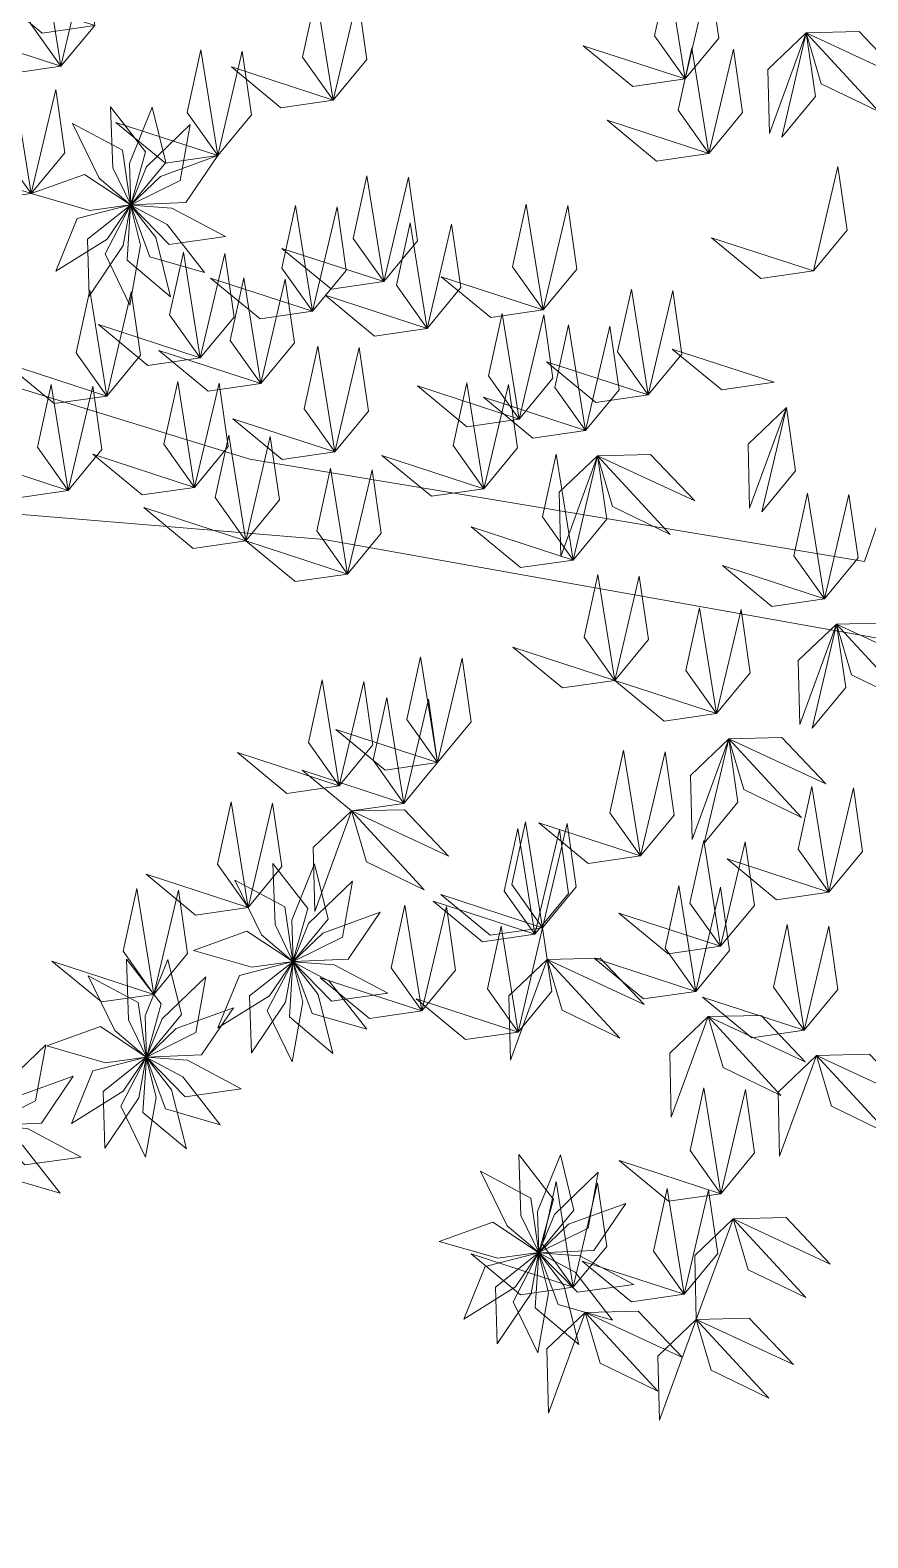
# Model space of a CAD drawing. Header units: millimetres. Extents: x 930 to 6336, y 2219 to 4338.
# Drawn here: x 4495.7 to 4542.6, y 3952.2 to 4036.6 of the extents above; entities that cross this region are included whole.
import ezdxf

# ---------------------------------------------------------------- set-up
doc = ezdxf.new("R2010")
doc.units = ezdxf.units.MM
doc.layers.add('piante', color=102, linetype='Continuous', lineweight=18)

msp = doc.modelspace()

# ---------------------------------------------------------------- linework, layer by layer
at = {"layer": 'piante', "linetype": 'Continuous', "lineweight": 0}
for points in [[(4552.26, 4035.324), (4542.437, 4006.867), (4508.041, 4012.605), (4480.965, 4020.929), (4468.886, 4043.069), (4459.805, 4067.971), (4451.634, 4079.85), (4427.44, 4088.056), (4413.271, 4094.408)], [(4488.217, 3951.369), (4485.985, 3967.333), (4478.959, 3971.95), (4465.026, 3984.064), (4477.671, 4010.963), (4512.185, 4008.106), (4543.7, 4002.486)]]:
    msp.add_lwpolyline(points, dxfattribs=at)
at = {"layer": 'piante', "lineweight": 0}
for points in [[(4497.459, 4034.596), (4495.742, 4037.013), (4496.51, 4040.519), (4497.459, 4034.596)], [(4497.459, 4034.596), (4499.346, 4036.882), (4498.834, 4040.434), (4497.459, 4034.596)], [(4532.401, 4033.885), (4530.685, 4036.302), (4531.453, 4039.807), (4532.401, 4033.885)], [(4532.401, 4033.885), (4534.288, 4036.171), (4533.776, 4039.723), (4532.401, 4033.885)], [(4499.346, 4036.882), (4496.412, 4036.459), (4493.644, 4038.743), (4499.346, 4036.882)], [(4512.7, 4032.696), (4510.983, 4035.113), (4511.751, 4038.618), (4512.7, 4032.696)], [(4512.7, 4032.696), (4514.587, 4034.982), (4514.075, 4038.534), (4512.7, 4032.696)], [(4497.459, 4034.596), (4494.525, 4034.173), (4491.757, 4036.457), (4497.459, 4034.596)], [(4539.185, 4036.464), (4537.039, 4034.419), (4537.124, 4030.832), (4539.185, 4036.464)], [(4537.809, 4030.626), (4539.697, 4032.912), (4539.185, 4036.464), (4537.809, 4030.626)], [(4539.185, 4036.464), (4542.148, 4036.535), (4544.624, 4033.937), (4539.185, 4036.464)], [(4539.185, 4036.464), (4540.024, 4033.621), (4543.254, 4032.058), (4539.185, 4036.464)], [(4506.235, 4029.598), (4504.519, 4032.015), (4505.287, 4035.52), (4506.235, 4029.598)], [(4506.235, 4029.598), (4508.122, 4031.884), (4507.61, 4035.436), (4506.235, 4029.598)], [(4532.401, 4033.885), (4529.467, 4033.461), (4526.699, 4035.745), (4532.401, 4033.885)], [(4533.733, 4029.715), (4532.017, 4032.132), (4532.785, 4035.637), (4533.733, 4029.715)], [(4533.733, 4029.715), (4535.62, 4032.001), (4535.108, 4035.553), (4533.733, 4029.715)], [(4512.7, 4032.696), (4509.766, 4032.273), (4506.998, 4034.557), (4512.7, 4032.696)], [(4495.789, 4027.466), (4494.073, 4029.883), (4494.841, 4033.388), (4495.789, 4027.466)], [(4495.789, 4027.466), (4497.676, 4029.752), (4497.164, 4033.304), (4495.789, 4027.466)], [(4500.238, 4032.326), (4500.357, 4028.92), (4501.361, 4026.843), (4502.191, 4029.814), (4500.238, 4032.326)], [(4502.568, 4032.307), (4501.292, 4029.147), (4501.364, 4026.842), (4503.331, 4029.218), (4502.568, 4032.307)], [(4498.101, 4031.396), (4499.595, 4028.332), (4501.357, 4026.844), (4500.907, 4029.895), (4498.101, 4031.396)], [(4506.235, 4029.598), (4503.301, 4029.174), (4500.533, 4031.458), (4506.235, 4029.598)], [(4504.69, 4031.342), (4502.238, 4028.974), (4501.367, 4026.839), (4504.129, 4028.21), (4504.69, 4031.342)], [(4533.733, 4029.715), (4530.799, 4029.292), (4528.031, 4031.576), (4533.733, 4029.715)], [(4506.235, 4029.598), (4503.032, 4028.432), (4501.367, 4026.835), (4504.449, 4026.964), (4506.235, 4029.598)], [(4495.789, 4027.466), (4492.855, 4027.043), (4490.087, 4029.327), (4495.789, 4027.466)], [(4495.789, 4027.466), (4499.066, 4026.527), (4501.351, 4026.84), (4498.782, 4028.547), (4495.789, 4027.466)], [(4539.584, 4023.139), (4541.471, 4025.425), (4540.959, 4028.977), (4539.584, 4023.139)], [(4515.534, 4022.542), (4513.818, 4024.959), (4514.586, 4028.465), (4515.534, 4022.542)], [(4515.534, 4022.542), (4517.421, 4024.829), (4516.909, 4028.38), (4515.534, 4022.542)], [(4497.163, 4023.118), (4500.053, 4024.925), (4501.35, 4026.832), (4498.362, 4026.066), (4497.163, 4023.118)], [(4499.037, 4021.733), (4500.943, 4024.559), (4501.351, 4026.829), (4498.934, 4024.913), (4499.037, 4021.733)], [(4501.313, 4021.23), (4501.905, 4024.587), (4501.354, 4026.827), (4499.925, 4024.093), (4501.313, 4021.23)], [(4503.596, 4021.696), (4502.772, 4025.003), (4501.358, 4026.826), (4501.164, 4023.747), (4503.596, 4021.696)], [(4505.493, 4023.051), (4503.395, 4025.736), (4501.362, 4026.826), (4502.437, 4023.935), (4505.493, 4023.051)], [(4506.675, 4025.059), (4503.665, 4026.659), (4501.365, 4026.828), (4503.523, 4024.624), (4506.675, 4025.059)], [(4511.539, 4020.883), (4509.823, 4023.3), (4510.591, 4026.805), (4511.539, 4020.883)], [(4524.452, 4020.958), (4522.735, 4023.375), (4523.503, 4026.88), (4524.452, 4020.958)], [(4511.539, 4020.883), (4513.426, 4023.169), (4512.914, 4026.721), (4511.539, 4020.883)], [(4524.452, 4020.958), (4526.339, 4023.244), (4525.827, 4026.796), (4524.452, 4020.958)], [(4517.952, 4019.918), (4516.236, 4022.335), (4517.004, 4025.841), (4517.952, 4019.918)], [(4517.952, 4019.918), (4519.839, 4022.204), (4519.327, 4025.756), (4517.952, 4019.918)], [(4515.534, 4022.542), (4512.6, 4022.119), (4509.832, 4024.403), (4515.534, 4022.542)], [(4539.584, 4023.139), (4536.65, 4022.715), (4533.882, 4024.999), (4539.584, 4023.139)], [(4505.259, 4018.274), (4503.542, 4020.691), (4504.31, 4024.196), (4505.259, 4018.274)], [(4505.259, 4018.274), (4507.146, 4020.56), (4506.634, 4024.112), (4505.259, 4018.274)], [(4511.539, 4020.883), (4508.605, 4020.459), (4505.837, 4022.743), (4511.539, 4020.883)], [(4508.639, 4016.832), (4506.922, 4019.249), (4507.69, 4022.754), (4508.639, 4016.832)], [(4508.639, 4016.832), (4510.526, 4019.118), (4510.014, 4022.67), (4508.639, 4016.832)], [(4524.452, 4020.958), (4521.518, 4020.534), (4518.75, 4022.818), (4524.452, 4020.958)], [(4500.02, 4016.135), (4498.304, 4018.552), (4499.072, 4022.057), (4500.02, 4016.135)], [(4500.02, 4016.135), (4501.907, 4018.421), (4501.395, 4021.973), (4500.02, 4016.135)], [(4517.952, 4019.918), (4515.018, 4019.495), (4512.25, 4021.779), (4517.952, 4019.918)], [(4530.341, 4016.199), (4528.624, 4018.616), (4529.392, 4022.121), (4530.341, 4016.199)], [(4530.341, 4016.199), (4532.228, 4018.485), (4531.716, 4022.037), (4530.341, 4016.199)], [(4505.259, 4018.274), (4502.325, 4017.85), (4499.557, 4020.134), (4505.259, 4018.274)], [(4523.116, 4014.843), (4521.4, 4017.26), (4522.168, 4020.765), (4523.116, 4014.843)], [(4523.116, 4014.843), (4525.004, 4017.129), (4524.492, 4020.681), (4523.116, 4014.843)], [(4526.817, 4014.205), (4525.1, 4016.622), (4525.868, 4020.127), (4526.817, 4014.205)], [(4526.817, 4014.205), (4528.704, 4016.491), (4528.192, 4020.043), (4526.817, 4014.205)], [(4508.639, 4016.832), (4505.705, 4016.408), (4502.937, 4018.693), (4508.639, 4016.832)], [(4512.785, 4013.006), (4511.068, 4015.423), (4511.836, 4018.928), (4512.785, 4013.006)], [(4512.785, 4013.006), (4514.672, 4015.292), (4514.16, 4018.844), (4512.785, 4013.006)], [(4537.384, 4016.904), (4534.45, 4016.481), (4531.683, 4018.765), (4537.384, 4016.904)], [(4500.02, 4016.135), (4497.086, 4015.712), (4494.318, 4017.996), (4500.02, 4016.135)], [(4530.341, 4016.199), (4527.407, 4015.776), (4524.639, 4018.06), (4530.341, 4016.199)], [(4497.861, 4010.851), (4496.145, 4013.268), (4496.913, 4016.773), (4497.861, 4010.851)], [(4497.861, 4010.851), (4499.749, 4013.137), (4499.237, 4016.689), (4497.861, 4010.851)], [(4504.941, 4011.021), (4503.225, 4013.438), (4503.993, 4016.944), (4504.941, 4011.021)], [(4504.941, 4011.021), (4503.225, 4013.438), (4503.993, 4016.944), (4504.941, 4011.021)], [(4504.941, 4011.021), (4506.828, 4013.307), (4506.316, 4016.859), (4504.941, 4011.021)], [(4504.941, 4011.021), (4506.828, 4013.307), (4506.316, 4016.859), (4504.941, 4011.021)], [(4523.116, 4014.843), (4520.182, 4014.42), (4517.415, 4016.704), (4523.116, 4014.843)], [(4521.131, 4010.946), (4519.415, 4013.363), (4520.183, 4016.868), (4521.131, 4010.946)], [(4521.131, 4010.946), (4523.018, 4013.232), (4522.506, 4016.784), (4521.131, 4010.946)], [(4526.817, 4014.205), (4523.883, 4013.781), (4521.115, 4016.065), (4526.817, 4014.205)], [(4538.07, 4015.494), (4535.924, 4013.449), (4536.009, 4009.861), (4538.07, 4015.494)], [(4536.695, 4009.656), (4538.582, 4011.942), (4538.07, 4015.494), (4536.695, 4009.656)], [(4512.785, 4013.006), (4509.851, 4012.582), (4507.083, 4014.866), (4512.785, 4013.006)], [(4507.801, 4008.031), (4506.085, 4010.448), (4506.853, 4013.953), (4507.801, 4008.031)], [(4507.801, 4008.031), (4509.688, 4010.317), (4509.177, 4013.869), (4507.801, 4008.031)], [(4497.861, 4010.851), (4494.927, 4010.427), (4492.16, 4012.711), (4497.861, 4010.851)], [(4504.941, 4011.021), (4502.007, 4010.598), (4499.239, 4012.882), (4504.941, 4011.021)], [(4504.941, 4011.021), (4502.007, 4010.598), (4499.239, 4012.882), (4504.941, 4011.021)], [(4521.131, 4010.946), (4518.197, 4010.522), (4515.429, 4012.806), (4521.131, 4010.946)], [(4526.127, 4006.956), (4524.411, 4009.373), (4525.179, 4012.879), (4526.127, 4006.956)], [(4527.502, 4012.794), (4525.356, 4010.749), (4525.441, 4007.162), (4527.502, 4012.794)], [(4526.127, 4006.956), (4528.014, 4009.243), (4527.502, 4012.794), (4526.127, 4006.956)], [(4526.127, 4006.956), (4528.014, 4009.243), (4527.502, 4012.794), (4526.127, 4006.956)], [(4527.502, 4012.794), (4530.466, 4012.865), (4532.942, 4010.267), (4527.502, 4012.794)], [(4527.502, 4012.794), (4528.341, 4009.951), (4531.572, 4008.389), (4527.502, 4012.794)], [(4513.503, 4006.17), (4511.787, 4008.587), (4512.555, 4012.092), (4513.503, 4006.17)], [(4513.503, 4006.17), (4515.39, 4008.456), (4514.878, 4012.008), (4513.503, 4006.17)], [(4540.201, 4004.783), (4538.484, 4007.2), (4539.252, 4010.706), (4540.201, 4004.783)], [(4540.201, 4004.783), (4542.088, 4007.07), (4541.576, 4010.622), (4540.201, 4004.783)], [(4507.801, 4008.031), (4504.867, 4007.608), (4502.099, 4009.892), (4507.801, 4008.031)], [(4526.127, 4006.956), (4523.193, 4006.533), (4520.425, 4008.817), (4526.127, 4006.956)], [(4513.503, 4006.17), (4510.569, 4005.747), (4507.801, 4008.031), (4513.503, 4006.17)], [(4540.201, 4004.783), (4537.267, 4004.36), (4534.499, 4006.644), (4540.201, 4004.783)], [(4528.464, 4000.218), (4526.747, 4002.635), (4527.515, 4006.14), (4528.464, 4000.218)], [(4528.464, 4000.218), (4530.351, 4002.504), (4529.839, 4006.056), (4528.464, 4000.218)], [(4534.166, 3998.357), (4532.449, 4000.774), (4533.217, 4004.279), (4534.166, 3998.357)], [(4534.166, 3998.357), (4536.053, 4000.643), (4535.541, 4004.195), (4534.166, 3998.357)], [(4540.886, 4003.373), (4538.74, 4001.328), (4538.825, 3997.741), (4540.886, 4003.373)], [(4539.511, 3997.535), (4541.398, 3999.821), (4540.886, 4003.373), (4539.511, 3997.535)], [(4540.886, 4003.373), (4543.85, 4003.444), (4546.326, 4000.846), (4540.886, 4003.373)], [(4540.886, 4003.373), (4541.725, 4000.53), (4544.956, 3998.967), (4540.886, 4003.373)], [(4518.544, 3995.617), (4516.828, 3998.034), (4517.596, 4001.539), (4518.544, 3995.617)], [(4528.464, 4000.218), (4525.53, 3999.794), (4522.762, 4002.079), (4528.464, 4000.218)], [(4518.544, 3995.617), (4520.431, 3997.903), (4519.919, 4001.455), (4518.544, 3995.617)], [(4513.038, 3994.318), (4511.321, 3996.735), (4512.089, 4000.24), (4513.038, 3994.318)], [(4513.038, 3994.318), (4514.925, 3996.604), (4514.413, 4000.156), (4513.038, 3994.318)], [(4534.166, 3998.357), (4531.232, 3997.934), (4528.464, 4000.218), (4534.166, 3998.357)], [(4516.657, 3993.331), (4514.94, 3995.748), (4515.708, 3999.253), (4516.657, 3993.331)], [(4516.657, 3993.331), (4518.544, 3995.617), (4518.032, 3999.169), (4516.657, 3993.331)], [(4518.544, 3995.617), (4515.61, 3995.194), (4512.842, 3997.478), (4518.544, 3995.617)], [(4534.851, 3996.947), (4532.705, 3994.902), (4532.79, 3991.314), (4534.851, 3996.947)], [(4533.476, 3991.109), (4535.363, 3993.395), (4534.851, 3996.947), (4533.476, 3991.109)], [(4534.851, 3996.947), (4537.814, 3997.017), (4540.29, 3994.42), (4534.851, 3996.947)], [(4534.851, 3996.947), (4535.69, 3994.104), (4538.921, 3992.541), (4534.851, 3996.947)], [(4513.038, 3994.318), (4510.104, 3993.894), (4507.336, 3996.178), (4513.038, 3994.318)], [(4529.909, 3990.388), (4528.193, 3992.805), (4528.961, 3996.311), (4529.909, 3990.388)], [(4529.909, 3990.388), (4531.796, 3992.674), (4531.284, 3996.226), (4529.909, 3990.388)], [(4516.657, 3993.331), (4513.723, 3992.907), (4510.955, 3995.191), (4516.657, 3993.331)], [(4540.454, 3988.362), (4538.738, 3990.779), (4539.506, 3994.284), (4540.454, 3988.362)], [(4540.454, 3988.362), (4542.341, 3990.648), (4541.829, 3994.2), (4540.454, 3988.362)], [(4507.933, 3987.504), (4506.217, 3989.921), (4506.985, 3993.427), (4507.933, 3987.504)], [(4507.933, 3987.504), (4509.82, 3989.791), (4509.309, 3993.343), (4507.933, 3987.504)], [(4513.723, 3992.907), (4511.577, 3990.862), (4511.662, 3987.275), (4513.723, 3992.907)], [(4513.723, 3992.907), (4516.686, 3992.978), (4519.162, 3990.38), (4513.723, 3992.907)], [(4513.723, 3992.907), (4514.562, 3990.064), (4517.793, 3988.502), (4513.723, 3992.907)], [(4524.423, 3986.372), (4522.706, 3988.789), (4523.474, 3992.295), (4524.423, 3986.372)], [(4529.909, 3990.388), (4526.975, 3989.965), (4524.207, 3992.249), (4529.909, 3990.388)], [(4524.423, 3986.372), (4526.31, 3988.658), (4525.798, 3992.21), (4524.423, 3986.372)], [(4523.993, 3986.007), (4522.277, 3988.424), (4523.045, 3991.929), (4523.993, 3986.007)], [(4523.993, 3986.007), (4525.881, 3988.293), (4525.369, 3991.845), (4523.993, 3986.007)], [(4534.392, 3985.335), (4532.675, 3987.752), (4533.443, 3991.257), (4534.392, 3985.335)], [(4534.392, 3985.335), (4536.279, 3987.621), (4535.767, 3991.173), (4534.392, 3985.335)], [(4509.323, 3989.967), (4509.442, 3986.56), (4510.446, 3984.484), (4511.276, 3987.454), (4509.323, 3989.967)], [(4511.654, 3989.948), (4510.377, 3986.787), (4510.449, 3984.482), (4512.416, 3986.858), (4511.654, 3989.948)], [(4540.454, 3988.362), (4537.52, 3987.939), (4534.752, 3990.223), (4540.454, 3988.362)], [(4507.933, 3987.504), (4504.999, 3987.081), (4502.231, 3989.365), (4507.933, 3987.504)], [(4507.186, 3989.036), (4508.681, 3985.973), (4510.442, 3984.484), (4509.992, 3987.535), (4507.186, 3989.036)], [(4513.775, 3988.982), (4511.323, 3986.615), (4510.452, 3984.479), (4513.215, 3985.85), (4513.775, 3988.982)], [(4502.657, 3982.637), (4500.94, 3985.054), (4501.708, 3988.559), (4502.657, 3982.637)], [(4502.657, 3982.637), (4504.544, 3984.923), (4504.032, 3988.475), (4502.657, 3982.637)], [(4524.423, 3986.372), (4521.489, 3985.949), (4518.721, 3988.233), (4524.423, 3986.372)], [(4533.004, 3982.805), (4531.288, 3985.222), (4532.056, 3988.728), (4533.004, 3982.805)], [(4533.004, 3982.805), (4534.891, 3985.092), (4534.379, 3988.643), (4533.004, 3982.805)], [(4515.32, 3987.238), (4512.117, 3986.072), (4510.453, 3984.475), (4513.534, 3984.604), (4515.32, 3987.238)], [(4517.667, 3981.713), (4515.95, 3984.13), (4516.718, 3987.635), (4517.667, 3981.713)], [(4517.667, 3981.713), (4519.554, 3983.999), (4519.042, 3987.551), (4517.667, 3981.713)], [(4523.993, 3986.007), (4521.059, 3985.583), (4518.292, 3987.867), (4523.993, 3986.007)], [(4534.392, 3985.335), (4531.458, 3984.911), (4528.69, 3987.195), (4534.392, 3985.335)], [(4523.048, 3980.534), (4521.331, 3982.951), (4522.099, 3986.457), (4523.048, 3980.534)], [(4523.048, 3980.534), (4524.935, 3982.82), (4524.423, 3986.372), (4523.048, 3980.534)], [(4539.071, 3980.629), (4537.355, 3983.046), (4538.123, 3986.551), (4539.071, 3980.629)], [(4539.071, 3980.629), (4540.958, 3982.915), (4540.446, 3986.467), (4539.071, 3980.629)], [(4504.874, 3985.106), (4508.151, 3984.167), (4510.436, 3984.48), (4507.867, 3986.187), (4504.874, 3985.106)], [(4501.118, 3984.616), (4501.237, 3981.21), (4502.241, 3979.133), (4503.071, 3982.104), (4501.118, 3984.616)], [(4524.679, 3984.596), (4527.642, 3984.667), (4530.118, 3982.069), (4524.679, 3984.596)], [(4533.004, 3982.805), (4530.07, 3982.382), (4527.302, 3984.666), (4533.004, 3982.805)], [(4502.657, 3982.637), (4499.723, 3982.214), (4496.955, 3984.498), (4502.657, 3982.637)], [(4503.449, 3984.597), (4502.172, 3981.437), (4502.244, 3979.132), (4504.211, 3981.508), (4503.449, 3984.597)], [(4506.248, 3980.759), (4509.138, 3982.565), (4510.435, 3984.473), (4507.447, 3983.706), (4506.248, 3980.759)], [(4508.122, 3979.373), (4510.028, 3982.199), (4510.437, 3984.469), (4508.019, 3982.554), (4508.122, 3979.373)], [(4510.398, 3978.87), (4510.99, 3982.227), (4510.44, 3984.467), (4509.01, 3981.734), (4510.398, 3978.87)], [(4512.682, 3979.336), (4511.857, 3982.643), (4510.443, 3984.466), (4510.249, 3981.388), (4512.682, 3979.336)], [(4514.578, 3980.691), (4512.48, 3983.377), (4510.447, 3984.467), (4511.522, 3981.575), (4514.578, 3980.691)], [(4515.76, 3982.7), (4512.75, 3984.3), (4510.45, 3984.469), (4512.608, 3982.265), (4515.76, 3982.7)], [(4524.679, 3984.596), (4522.533, 3982.551), (4522.618, 3978.964), (4524.679, 3984.596)], [(4524.679, 3984.596), (4525.518, 3981.753), (4528.748, 3980.19), (4524.679, 3984.596)], [(4498.981, 3983.686), (4500.476, 3980.622), (4502.237, 3979.134), (4501.787, 3982.185), (4498.981, 3983.686)], [(4505.57, 3983.632), (4503.118, 3981.264), (4502.247, 3979.129), (4505.01, 3980.5), (4505.57, 3983.632)], [(4517.667, 3981.713), (4514.733, 3981.29), (4511.965, 3983.574), (4517.667, 3981.713)], [(4523.048, 3980.534), (4520.114, 3980.111), (4517.346, 3982.395), (4523.048, 3980.534)], [(4539.071, 3980.629), (4536.137, 3980.206), (4533.369, 3982.49), (4539.071, 3980.629)], [(4507.115, 3981.888), (4503.913, 3980.722), (4502.248, 3979.125), (4505.329, 3979.254), (4507.115, 3981.888)], [(4533.689, 3981.395), (4531.543, 3979.35), (4531.628, 3975.762), (4533.689, 3981.395)], [(4533.689, 3981.395), (4536.653, 3981.466), (4539.129, 3978.868), (4533.689, 3981.395)], [(4533.689, 3981.395), (4534.529, 3978.552), (4537.759, 3976.989), (4533.689, 3981.395)], [(4496.669, 3979.756), (4499.946, 3978.817), (4502.231, 3979.13), (4499.662, 3980.837), (4496.669, 3979.756)], [(4496.602, 3979.812), (4494.15, 3977.444), (4493.279, 3975.308), (4496.041, 3976.68), (4496.602, 3979.812)], [(4498.043, 3975.408), (4500.933, 3977.215), (4502.23, 3979.122), (4499.242, 3978.356), (4498.043, 3975.408)], [(4499.917, 3974.023), (4501.823, 3976.849), (4502.232, 3979.119), (4499.814, 3977.203), (4499.917, 3974.023)], [(4502.193, 3973.52), (4502.785, 3976.877), (4502.235, 3979.117), (4500.805, 3976.383), (4502.193, 3973.52)], [(4504.477, 3973.986), (4503.652, 3977.293), (4502.238, 3979.116), (4502.044, 3976.037), (4504.477, 3973.986)], [(4506.373, 3975.341), (4504.275, 3978.026), (4502.242, 3979.116), (4503.317, 3976.225), (4506.373, 3975.341)], [(4507.555, 3977.349), (4504.545, 3978.949), (4502.245, 3979.118), (4504.403, 3976.914), (4507.555, 3977.349)], [(4539.757, 3979.219), (4537.61, 3977.174), (4537.695, 3973.586), (4539.757, 3979.219)], [(4539.757, 3979.219), (4542.72, 3979.289), (4545.196, 3976.692), (4539.757, 3979.219)], [(4539.757, 3979.219), (4540.596, 3976.376), (4543.826, 3974.813), (4539.757, 3979.219)], [(4498.147, 3978.067), (4494.944, 3976.901), (4493.28, 3975.305), (4496.361, 3975.434), (4498.147, 3978.067)], [(4534.403, 3971.482), (4532.686, 3973.899), (4533.454, 3977.404), (4534.403, 3971.482)], [(4534.403, 3971.482), (4536.29, 3973.768), (4535.778, 3977.32), (4534.403, 3971.482)], [(4497.405, 3971.52), (4495.307, 3974.206), (4493.274, 3975.296), (4494.349, 3972.405), (4497.405, 3971.52)], [(4498.587, 3973.529), (4495.577, 3975.129), (4493.277, 3975.298), (4495.435, 3973.094), (4498.587, 3973.529)], [(4523.087, 3973.671), (4523.206, 3970.265), (4524.21, 3968.188), (4525.04, 3971.159), (4523.087, 3973.671)], [(4525.417, 3973.652), (4524.141, 3970.492), (4524.213, 3968.186), (4526.18, 3970.563), (4525.417, 3973.652)], [(4534.403, 3971.482), (4531.469, 3971.059), (4528.701, 3973.343), (4534.403, 3971.482)], [(4520.95, 3972.74), (4522.444, 3969.677), (4524.206, 3968.188), (4523.756, 3971.24), (4520.95, 3972.74)], [(4527.539, 3972.687), (4525.087, 3970.319), (4524.216, 3968.183), (4526.978, 3969.555), (4527.539, 3972.687)], [(4526.129, 3966.248), (4524.412, 3968.665), (4525.18, 3972.17), (4526.129, 3966.248)], [(4526.129, 3966.248), (4528.016, 3968.534), (4527.504, 3972.086), (4526.129, 3966.248)], [(4532.342, 3965.849), (4530.625, 3968.266), (4531.393, 3971.772), (4532.342, 3965.849)], [(4532.342, 3965.849), (4534.229, 3968.136), (4533.717, 3971.688), (4532.342, 3965.849)], [(4529.084, 3970.942), (4525.881, 3969.776), (4524.216, 3968.18), (4527.298, 3968.309), (4529.084, 3970.942)], [(4518.638, 3968.811), (4521.915, 3967.871), (4524.2, 3968.184), (4521.631, 3969.891), (4518.638, 3968.811)], [(4535.088, 3970.072), (4532.942, 3968.027), (4533.027, 3964.439), (4535.088, 3970.072)], [(4535.088, 3970.072), (4538.052, 3970.142), (4540.527, 3967.545), (4535.088, 3970.072)], [(4535.088, 3970.072), (4535.927, 3967.229), (4539.158, 3965.666), (4535.088, 3970.072)], [(4520.012, 3964.463), (4522.902, 3966.269), (4524.199, 3968.177), (4521.211, 3967.41), (4520.012, 3964.463)], [(4526.129, 3966.248), (4523.195, 3965.824), (4520.427, 3968.109), (4526.129, 3966.248)], [(4521.886, 3963.078), (4523.792, 3965.904), (4524.2, 3968.174), (4521.783, 3966.258), (4521.886, 3963.078)], [(4524.162, 3962.575), (4524.754, 3965.931), (4524.203, 3968.171), (4522.774, 3965.438), (4524.162, 3962.575)], [(4526.445, 3963.041), (4525.621, 3966.348), (4524.207, 3968.17), (4524.013, 3965.092), (4526.445, 3963.041)], [(4528.342, 3964.395), (4526.244, 3967.081), (4524.211, 3968.171), (4525.286, 3965.28), (4528.342, 3964.395)], [(4529.524, 3966.404), (4526.514, 3968.004), (4524.214, 3968.173), (4526.372, 3965.969), (4529.524, 3966.404)], [(4532.342, 3965.849), (4529.408, 3965.426), (4526.64, 3967.71), (4532.342, 3965.849)], [(4526.814, 3964.837), (4524.668, 3962.792), (4524.753, 3959.205), (4526.814, 3964.837)], [(4526.814, 3964.837), (4529.777, 3964.908), (4532.253, 3962.31), (4526.814, 3964.837)], [(4526.814, 3964.837), (4527.653, 3961.994), (4530.884, 3960.432), (4526.814, 3964.837)], [(4533.027, 3964.439), (4530.881, 3962.394), (4530.966, 3958.807), (4533.027, 3964.439)], [(4533.027, 3964.439), (4535.99, 3964.51), (4538.466, 3961.912), (4533.027, 3964.439)], [(4533.027, 3964.439), (4533.866, 3961.596), (4537.097, 3960.033), (4533.027, 3964.439)]]:
    msp.add_lwpolyline(points, dxfattribs=at)

doc.saveas('drawing.dxf')
